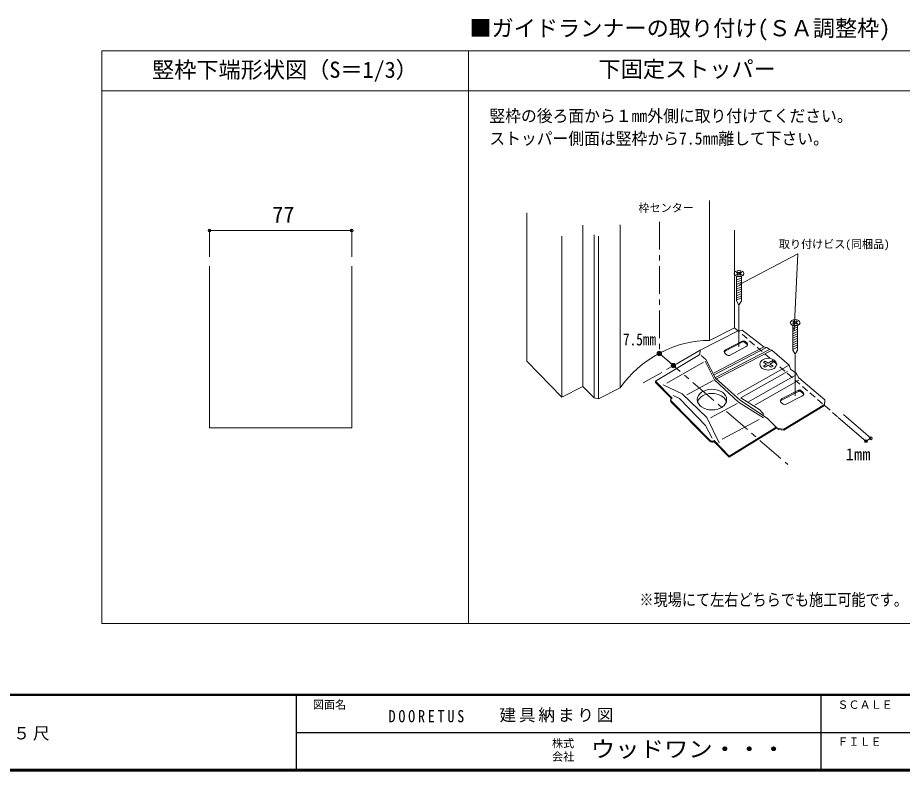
# Model space of a CAD drawing. Units: millimetres, scale not verified, with parts at other scales. Extents: x -973 to 977, y -718 to 696.
# Drawn here: x -250 to 549, y -701 to -21 of the extents above; entities that cross this region are included whole.
import ezdxf
from ezdxf.enums import TextEntityAlignment as Align

# ---------------------------------------------------------------- set-up
doc = ezdxf.new("R2010")
doc.units = ezdxf.units.MM
doc.header["$LTSCALE"] = 5
doc.header["$PDMODE"] = 32
doc.header["$PDSIZE"] = 2.5
doc.linetypes.add('CHAIN1', pattern=[8, 5, -1, 1, -1])
doc.linetypes.add('DASHED1', pattern=[1.8, 1.2, -0.6])
doc.layers.add('1-E', color=7, linetype='Continuous', lineweight=18)
for name, color, linetype in [('F-0_補助線', 7, 'Continuous'), ('F-1_枠', 6, 'Continuous'), ('F-A_文字', 7, 'Continuous')]:
    doc.layers.add(name, color=color, linetype=linetype)
doc.styles.add('ＭＳ ゴシック', font='')
doc.styles.get('ＭＳ ゴシック').set_extended_font_data('MS Gothic')

msp = doc.modelspace()

# ---------------------------------------------------------------- hatches: boundary and pattern name
at = {"layer": '1-E'}
for points in [[(331.332, -323.833, 1), (327.332, -323.833, 1)], [(344.027, -334.792, 1), (340.027, -334.792, 1)]]:
    msp.add_hatch(color=256, dxfattribs=at).paths.add_polyline_path(points)

# ---------------------------------------------------------------- linework, layer by layer
at = {"layer": '1-E', "color": 3}
for p, q in [((-173.906, -50.984), (157.039, -50.984)), ((157.039, -50.984), (946.639, -50.984)), ((157.039, -567.5), (157.039, -50.984)), ((-173.906, -86.984), (157.039, -86.984)), ((946.639, -86.984), (157.039, -86.984)), ((-76.631, -245.144), (-76.631, -391.026)), ((51.703, -245.144), (51.703, -391.026)), ((-76.631, -391.026), (51.703, -391.026))]:
    msp.add_line(p, q, dxfattribs=at)
at = {"layer": '1-E', "color": 2}
for p, q in [((374.615, -185.944), (374.615, -312.179)), ((209.633, -196.87), (209.633, -330.863)), ((260.174, -353.534), (260.174, -208.157)), ((294.107, -207.922), (294.107, -354.87)), ((397.143, -300.62), (397.143, -212.55)), ((241.34, -363.228), (241.34, -218.115)), ((270.395, -216.932), (270.395, -363.967)), ((274.531, -217.993), (274.531, -364.946)), ((374.615, -312.166), (397.143, -300.62)), ((374.099, -316.321), (374.127, -316.32)), ((241.34, -363.228), (209.633, -330.863)), ((241.34, -363.228), (260.174, -353.534)), ((270.395, -363.967), (260.174, -353.534)), ((274.531, -364.946), (294.107, -354.869)), ((274.531, -364.946), (270.395, -363.967))]:
    msp.add_line(p, q, dxfattribs=at)
at = {"layer": '1-E', "color": 4}
for p, q in [((-76.631, -212.887), (-76.631, -236.81)), ((-76.631, -212.887), (51.703, -212.887)), ((51.703, -212.887), (51.703, -236.81)), ((401.733, -261.699), (454.364, -233.865)), ((451.145, -302.747), (454.364, -233.865)), ((329.332, -323.833), (342.027, -334.792)), ((515.815, -403.059), (490.858, -381.516)), ((520.152, -400.404), (495.394, -379.032)), ((515.815, -403.059), (520.152, -400.404))]:
    msp.add_line(p, q, dxfattribs=at)
at = {"layer": '1-E'}
for p, q in [((505.268, -225.042), (505.025, -225.168)), ((399.775, -250.267), (398.992, -250.77)), ((398.992, -250.77), (400.383, -251.664)), ((400.383, -251.664), (398.992, -252.558)), ((398.992, -252.558), (399.775, -253.061)), ((398.997, -254.154), (398.997, -276.502)), ((399.775, -250.267), (401.166, -251.161)), ((401.166, -252.167), (399.775, -253.061)), ((402.557, -250.267), (401.166, -251.161)), ((401.166, -252.167), (402.557, -253.061)), ((402.557, -250.267), (403.339, -250.77)), ((403.339, -252.558), (402.557, -253.061)), ((403.334, -254.192), (403.334, -276.502)), ((403.334, -255.569), (398.997, -257.648)), ((403.334, -257.597), (398.997, -259.675)), ((403.334, -259.624), (398.997, -261.702)), ((403.334, -261.651), (398.997, -263.73)), ((403.334, -263.679), (398.997, -265.757)), ((403.334, -265.706), (398.997, -267.784)), ((403.334, -267.733), (398.997, -269.811)), ((403.334, -269.76), (398.997, -271.839)), ((403.334, -271.788), (398.997, -273.866)), ((403.334, -273.815), (398.997, -275.893)), ((398.997, -276.502), (401.166, -280.258)), ((403.334, -276.502), (401.166, -280.258)), ((401.166, -317.821), (401.166, -281.033)), ((450.487, -294.644), (449.705, -295.148)), ((449.705, -295.148), (451.096, -296.042)), ((450.487, -294.644), (451.878, -295.539)), ((453.269, -294.644), (451.878, -295.539)), ((453.269, -294.644), (454.052, -295.148)), ((400.351, -303.389), (404.229, -302.878)), ((404.229, -302.878), (423.74, -317.903)), ((451.096, -296.042), (449.705, -296.936)), ((449.705, -296.936), (450.487, -297.439)), ((449.71, -298.532), (449.71, -320.88)), ((454.047, -299.947), (449.71, -302.025)), ((454.047, -301.974), (449.71, -304.053)), ((451.878, -296.545), (450.487, -297.439)), ((451.878, -296.545), (453.269, -297.439)), ((454.052, -296.936), (453.269, -297.439)), ((454.047, -298.57), (454.047, -320.88)), ((400.351, -303.389), (366.214, -320.885)), ((454.047, -304.002), (449.71, -306.08)), ((454.047, -306.029), (449.71, -308.107)), ((454.047, -308.056), (449.71, -310.135)), ((454.047, -310.083), (449.71, -312.162)), ((425.934, -318.505), (378.686, -343.051)), ((423.349, -318.106), (378.754, -341.274)), ((404.162, -312.664), (388.955, -320.545)), ((404.162, -313.664), (388.955, -321.545)), ((407.816, -317.729), (392.609, -325.61)), ((404.162, -312.664), (404.162, -313.664)), ((404.573, -312.505), (404.573, -313.505)), ((404.815, -312.458), (404.815, -313.458)), ((405.082, -312.44), (405.082, -313.44)), ((405.374, -312.461), (405.374, -313.461)), ((405.645, -312.521), (405.645, -313.521)), ((406.363, -312.904), (406.363, -313.904)), ((406.363, -312.904), (408.177, -314.417)), ((406.363, -313.904), (408.177, -315.417)), ((423.74, -317.903), (426.84, -318.657)), ((426.84, -318.657), (428.598, -320.363)), ((454.047, -312.111), (449.71, -314.189)), ((454.047, -314.138), (449.71, -316.216)), ((454.047, -316.165), (449.71, -318.244)), ((454.047, -318.193), (449.71, -320.271)), ((365.852, -324.812), (325.925, -348.941)), ((366.214, -320.885), (365.852, -324.812)), ((367.157, -325.582), (371.425, -329.463)), ((428.252, -320.542), (380.155, -345.529)), ((430.475, -321.094), (381.556, -346.509)), ((388.047, -321.51), (388.047, -322.51)), ((388.247, -321.159), (388.247, -322.159)), ((390.407, -325.37), (388.594, -323.856)), ((388.955, -320.545), (388.955, -321.545)), ((428.598, -320.363), (430.778, -320.807)), ((430.778, -320.807), (446.408, -334.3)), ((449.71, -320.88), (451.878, -324.636)), ((454.047, -320.88), (451.878, -324.636)), ((451.878, -362.198), (451.878, -325.411)), ((369.301, -331.688), (336.179, -350.578)), ((379.086, -347.596), (370.823, -330.729)), ((371.425, -329.463), (380.035, -346.178)), ((399.475, -360.77), (445.758, -334.666)), ((424.78, -330.756), (423.215, -331.762)), ((423.215, -331.762), (425.997, -333.551)), ((425.997, -333.551), (423.215, -335.339)), ((424.78, -330.756), (427.562, -332.545)), ((427.562, -334.557), (424.78, -336.345)), ((430.344, -330.756), (427.562, -332.545)), ((427.562, -334.557), (430.344, -336.345)), ((430.344, -330.756), (431.91, -331.762)), ((446.408, -334.3), (447.549, -337.914)), ((445.136, -340.129), (402.824, -363.993)), ((452.898, -343.183), (409.206, -367.691)), ((423.215, -335.339), (424.78, -336.345)), ((431.91, -335.339), (430.344, -336.345)), ((447.549, -337.914), (452.774, -341.775)), ((452.774, -341.775), (455.095, -345.831)), ((325.925, -348.941), (325.925, -349.941)), ((325.925, -348.941), (341.001, -364.255)), ((325.925, -349.941), (340.388, -364.632)), ((377.911, -348.4), (354.064, -361.226)), ((400.834, -367.784), (379.086, -347.596)), ((380.035, -346.178), (402.493, -366.352)), ((455.095, -347.875), (415.536, -370.608)), ((455.095, -345.831), (478.773, -365.68)), ((332.745, -352.03), (349.868, -360.172)), ((454.874, -357.042), (439.667, -364.923)), ((454.874, -358.042), (439.667, -365.923)), ((454.874, -357.042), (454.874, -358.042)), ((455.286, -356.883), (455.286, -357.883)), ((455.528, -356.835), (455.528, -357.835)), ((455.794, -356.817), (455.794, -357.817)), ((456.086, -356.839), (456.086, -357.839)), ((456.357, -356.898), (456.357, -357.898)), ((457.076, -357.282), (457.076, -358.282)), ((457.076, -357.282), (458.89, -358.795)), ((457.076, -358.282), (458.89, -359.795)), ((339.531, -365.718), (339.531, -366.718)), ((339.648, -366.187), (339.648, -367.187)), ((339.807, -366.408), (339.807, -367.408)), ((339.818, -366.42), (374.925, -402.081)), ((340.007, -364.866), (341.001, -364.255)), ((340.06, -366.666), (340.06, -367.666)), ((347.584, -364.458), (341.828, -361.709)), ((370.932, -388.997), (347.584, -364.458)), ((349.868, -360.172), (372.275, -381.759)), ((402.493, -366.352), (426.711, -382.113)), ((402.824, -363.993), (419.993, -374.638)), ((438.759, -365.888), (438.759, -366.888)), ((438.959, -365.537), (438.959, -366.537)), ((439.667, -364.923), (439.667, -365.923)), ((458.528, -362.106), (443.321, -369.987)), ((478.773, -365.68), (478.246, -369.768)), ((478.773, -366.68), (478.246, -370.768)), ((478.773, -365.68), (478.773, -366.68)), ((339.818, -367.42), (374.925, -403.081)), ((399.473, -369.122), (375.626, -381.951)), ((423.474, -381.824), (400.834, -367.784)), ((419.993, -374.638), (423.75, -378.837)), ((441.12, -369.747), (439.306, -368.234)), ((478.246, -369.768), (441.687, -392.149)), ((441.687, -393.149), (478.246, -370.768)), ((478.246, -370.768), (478.246, -369.768)), ((383.37, -404.417), (372.275, -381.759)), ((426.711, -382.113), (434.752, -390.34)), ((377.146, -400.187), (370.932, -388.997)), ((419.383, -383.341), (386.028, -401.285)), ((434.752, -390.34), (392.358, -416.423)), ((434.752, -390.34), (434.752, -391.34)), ((436.801, -391.425), (434.752, -390.34)), ((434.752, -391.34), (392.357, -417.421)), ((436.801, -392.425), (434.752, -391.34)), ((436.801, -391.425), (436.801, -392.425)), ((441.687, -392.149), (436.801, -391.425)), ((441.687, -393.149), (436.801, -392.425)), ((441.687, -392.149), (441.687, -393.149)), ((374.925, -402.081), (374.925, -403.081)), ((375.459, -402.511), (375.459, -403.511)), ((375.987, -402.777), (375.987, -403.777)), ((376.601, -402.94), (376.601, -403.94)), ((377.296, -402.967), (377.296, -403.967)), ((377.929, -402.849), (377.929, -403.849)), ((378.664, -402.513), (378.664, -403.513)), ((378.664, -402.513), (392.358, -416.423)), ((378.664, -403.513), (392.357, -417.421)), ((392.358, -416.423), (392.357, -417.421))]:
    msp.add_line(p, q, dxfattribs=at)
at = {"layer": '1-E', "linetype": 'DASHED1'}
msp.add_line((397.143, -300.62), (490.858, -381.516), dxfattribs=at)
at = {"layer": '1-E', "color": 4, "linetype": 'CHAIN1'}
msp.add_line((366.093, -320.897), (314.884, -350.462), dxfattribs=at)
at = {"layer": '1-E', "color": 3}
msp.add_lwpolyline([(-173.906, -50.984), (-173.906, -567.5), (946.639, -567.5)], dxfattribs=at)
at = {"layer": '1-E', "color": 4, "linetype": 'CHAIN1'}
msp.add_lwpolyline([(329.332, -205.082), (329.332, -323.833), (445.374, -424.002)], dxfattribs=at)
at = {"layer": '1-E'}
for points in [[(403.339, -250.77), (401.949, -251.664), (403.339, -252.558)], [(454.052, -295.148), (452.661, -296.042), (454.052, -296.936)], [(431.91, -331.762), (429.128, -333.551), (431.91, -335.339)]]:
    msp.add_lwpolyline(points, dxfattribs=at)
for centre in [(329.332, -323.833), (342.027, -334.792)]:
    msp.add_circle(centre, 2, dxfattribs=at)
for centre, radius, start, end in [((405.082, -314.44), 2, 50.15987, 117.39493), ((405.082, -315.44), 2, 50.15987, 117.39493), ((406.896, -315.953), 2, 297.39493, 50.15987), ((406.896, -316.953), 2, 20.7554, 50.15987), ((389.875, -322.321), 2, 117.39493, 230.15987), ((389.875, -323.321), 2, 117.39493, 165.52249), ((391.689, -323.834), 2, 230.15987, 297.39493), ((455.794, -358.817), 2, 50.15987, 117.39493), ((455.794, -359.817), 2, 50.15987, 117.39493), ((457.608, -360.331), 2, 297.39493, 50.15987), ((340.531, -365.718), 1, 121.6015, 224.55109), ((340.531, -366.718), 1, 180, 224.55109), ((440.587, -366.698), 2, 117.39493, 230.15987), ((440.587, -367.698), 2, 117.39493, 165.52249), ((457.608, -361.331), 2, 20.7554, 50.15987), ((442.401, -368.212), 2, 230.15987, 297.39493), ((377.063, -399.976), 3, 224.55109, 302.26296), ((377.063, -400.976), 3, 224.55109, 302.26296)]:
    msp.add_arc(centre, radius, start, end, dxfattribs=at)
for centre, major_axis, ratio in [((401.166, -251.664), (4.359, 0), 0.6), ((451.878, -296.042), (4.359, 0), 0.6), ((427.562, -333.551), (7.619, 0), 0.7), ((376.803, -365.503), (13.283, 0), 0.7)]:
    msp.add_ellipse(centre, major_axis=major_axis, ratio=ratio, dxfattribs=at)
for centre, major_axis, ratio, start_param, end_param in [((401.221, -251.905), (4.359, 0), 0.6, 3.2305959, 6.4650604), ((451.933, -296.282), (4.359, 0), 0.6, 3.2305959, 6.4650604), ((376.854, -369.224), (13.283, 0), 0.7, 0.2111187, 2.9497865)]:
    msp.add_ellipse(centre, major_axis=major_axis, ratio=ratio, start_param=start_param, end_param=end_param, dxfattribs=at)
at = {"layer": '1-E', "color": 2}
msp.add_ellipse((346.838, -359.51), major_axis=(57.743, 32.32), ratio=0.6, start_param=0.7737998, end_param=2.292833, dxfattribs=at)
at = {"layer": '1-E'}
for p in [(-76.631, -212.887), (51.703, -212.887)]:
    msp.add_point(p, dxfattribs=at)
at = {"layer": '1-E', "color": 4}
for p in [(520.152, -400.404), (515.815, -403.059)]:
    msp.add_point(p, dxfattribs=at)
at = {"layer": 'F-1_枠'}
for p, q in [((976.653, -631.667), (-973.347, -631.667)), ((976.653, -632.5), (-973.347, -632.5)), ((1.653, -632.5), (1.653, -699.167)), ((474.986, -632.5), (474.986, -699.167)), ((1.653, -665.833), (974.986, -665.834)), ((976.653, -699.167), (-973.347, -699.167)), ((976.653, -700), (-973.347, -700)), ((976.653, -700.833), (-973.347, -700.833))]:
    msp.add_line(p, q, dxfattribs=at)

# ---------------------------------------------------------------- texts
at = {"layer": '1-E', "style": 'ＭＳ ゴシック'}
for s, height, p in [('■ガイドランナーの取り付け(ＳＡ調整枠)', 14.66, (157.926, -42.145)), ('竪枠下端形状図（S＝1/3）', 14.66, (-128.433, -79.611)), ('下固定ストッパー', 14.66, (274.439, -78.984)), ('枠センター', 7.331, (310.475, -198.415)), ('77', 14.66, (-19.992, -210.387)), ('取り付けビス(同梱品)', 7.331, (437.196, -231.14)), ('1㎜', 11, (497.432, -423.646))]:
    msp.add_text(s, height=height, dxfattribs=at).set_placement(p, align=Align.BOTTOM_LEFT)
for s, width, p in [('竪枠の後ろ面から１㎜外側に取り付けてください。', 0.95, (175.948, -118.311)), ('ストッパー側面は竪枠から7.5㎜離して下さい。', 0.95, (175.948, -138.711)), ('7.5㎜', 0.8, (296.511, -319.915)), ('※現場にて左右どちらでも施工可能です。', 0.85, (311.373, -554.822))]:
    msp.add_text(s, height=11, dxfattribs=dict(at, width=width)).set_placement(p, align=Align.BOTTOM_LEFT)
at = {"layer": 'F-0_補助線', "char_height": 11, "attachment_point": 7, "style": 'ＭＳ ゴシック'}
for s, insert in [('\\T1.39;\\W0.85;DOORETUS', (84.986, -656.798)), ('\\T1.17;建具納まり図', (185.035, -656.798))]:
    msp.add_mtext(s, dxfattribs=dict(at, insert=insert))
at = {"layer": 'F-A_文字', "style": 'ＭＳ ゴシック'}
for s, p in [('図面名', (16.653, -646.667)), ('ＳＣＡＬＥ', (489.986, -646.667)), ('ＦＩＬＥ', (489.986, -680)), ('株式', (232.486, -681.5)), ('会社', (232.486, -693.5))]:
    msp.add_text(s, height=7.331, dxfattribs=at).set_placement(p, align=Align.BOTTOM_LEFT)
at = {"layer": 'F-A_文字', "style": 'ＭＳ ゴシック', "width": 1.1}
msp.add_text('ウッドワン・・・', height=14.66, dxfattribs=at).set_placement((267.486, -692.5), align=Align.BOTTOM_LEFT)
at = {"layer": 'F-A_文字', "insert": (-846.68, -673.333), "char_height": 11, "attachment_point": 7, "style": 'ＭＳ ゴシック'}
msp.add_mtext('\\T1.18;ドレタス\u3000H20クローゼットドア\\~\\~調整枠\u3000３方枠下レール無し\u3000間口４．５尺', dxfattribs=at)

doc.saveas('drawing.dxf')
